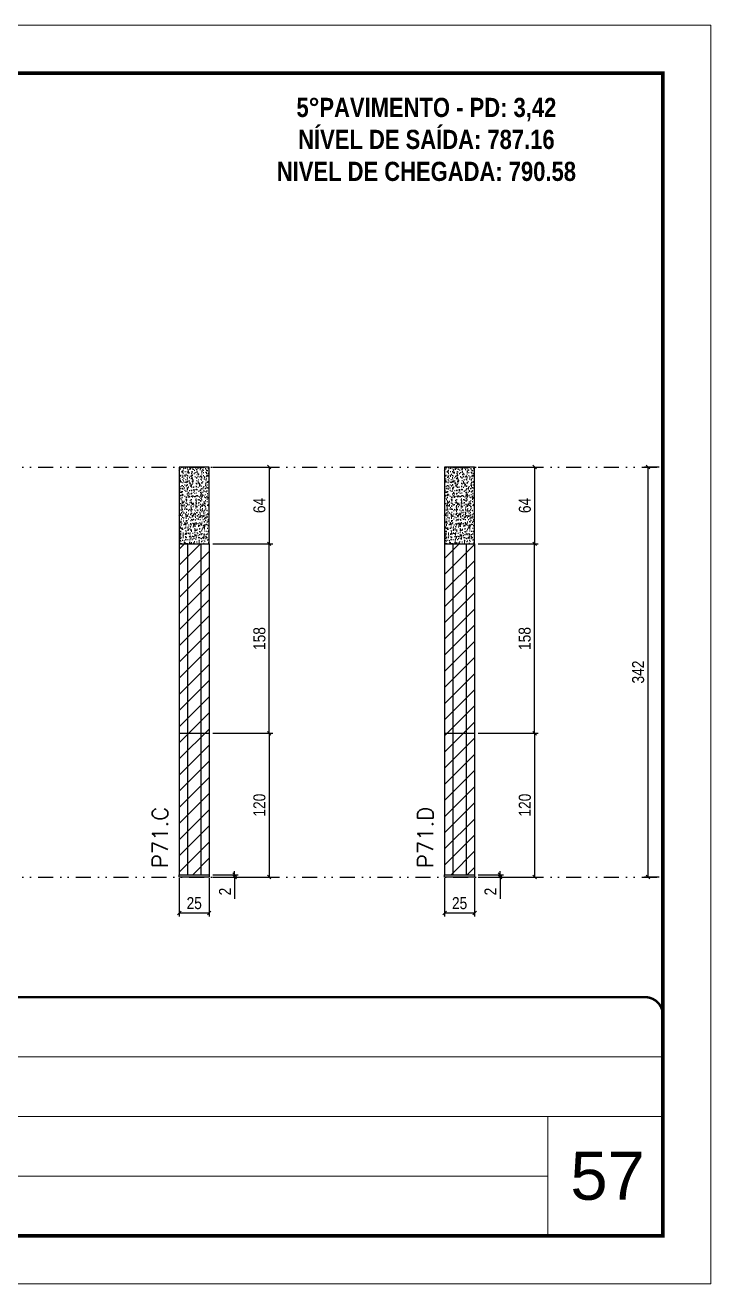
# Model space of a CAD drawing. Extents: x 14400 to 27878, y -21631 to 6985.
# Drawn here: x 15313 to 15885, y -10145 to -9095 of the extents above; entities that cross this region are included whole.
import ezdxf

# ---------------------------------------------------------------- set-up
doc = ezdxf.new("R2010")
doc.units = 0
for name, pattern in [('CONTINUO', [0]), ('DASHED', [0.75, 0.5, -0.25]), ('DIVIDE2', [0.625, 0.25, -0.125, 0, -0.125, 0, -0.125])]:
    doc.linetypes.add(name, pattern=pattern)
for name, color, linetype, lineweight in [('CARIMBO', 255, 'Continuous', 9), ('Folhas', 255, 'Continuous', 9), ('Hachura', 251, 'Continuous', 9), ('SARRAFO DE PRESSAO', 251, 'DASHED', 9), ('Texto Seção', 7, 'Continuous', 15)]:
    doc.layers.add(name, color=color, linetype=linetype, lineweight=lineweight)
for name, color, linetype in [('COTA', 241, 'Continuous'), ('NOMENCLATURA', 7, 'Continuous'), ('Nível', 160, 'Continuous'), ('Painéis', 200, 'Continuous'), ('SARR_2.2x7', 40, 'Continuous')]:
    doc.layers.add(name, color=color, linetype=linetype)
doc.styles.add('ARIAL', font='arial.ttf')
doc.styles.add('COTA TECNICA', font='techl___.ttf', dxfattribs={"height": 10})
doc.styles.add('COTA TECNICA-50', font='techl___.ttf', dxfattribs={"height": 10})
doc.styles.add('REGUA-120', font='ROMANS.shx', dxfattribs={"height": 15})
doc.styles.add('ROMANC', font='techb___.ttf', dxfattribs={"height": 2.5})
doc.dimstyles.new('COTA PAINEL-50', dxfattribs={"dimtxt": 10, "dimasz": 3, "dimexe": 3, "dimexo": 3, "dimgap": 3, "dimtad": 1, "dimdec": 1, "dimzin": 12, "dimdsep": 46, "dimtxsty": 'COTA TECNICA-50', "dimblk1": 'OBLIQUE', "dimblk2": 'OBLIQUE', "dimsah": 1, "dimcen": 0.9, "dimclrd": 4, "dimclre": 4, "dimclrt": 240, "dimadec": 1, "dimazin": 3, "dimtfac": 1, "dimtdec": 1, "dimtmove": 0, "dimatfit": 3, "dimfxl": 1, "dimtolj": 1, "dimtzin": 12, "dimarcsym": 0})
doc.dimstyles.new('PAINEL', dxfattribs={"dimtxt": 10, "dimasz": 3, "dimexe": 3, "dimexo": 3, "dimgap": 3, "dimtad": 1, "dimdec": 1, "dimzin": 12, "dimdsep": 46, "dimtxsty": 'COTA TECNICA', "dimblk1": 'OBLIQUE', "dimblk2": 'OBLIQUE', "dimsah": 1, "dimcen": 0.9, "dimclrd": 4, "dimclre": 4, "dimclrt": 240, "dimadec": 1, "dimazin": 3, "dimtfac": 1, "dimtdec": 1, "dimtmove": 0, "dimatfit": 3, "dimfxl": 1, "dimtolj": 1, "dimtzin": 12, "dimarcsym": 0})

# ---------------------------------------------------------------- blocks, each defined once
blk = doc.blocks.new('9999999999')
at = {"color": 30, "linetype": 'CONTINUO'}
for p, q in [((98564.6, 34379.6), (99584, 34379.6)), ((98564.6, 34329.8), (99488, 34329.8)), ((99584, 34329.8), (99488, 34329.8)), ((99488, 34329.8), (99488, 34230.2)), ((98564.6, 34280), (99488, 34280))]:
    blk.add_line(p, q, dxfattribs=at)
at = {"color": 30, "linetype": 'CONTINUO', "const_width": 2}
blk.add_lwpolyline([(99584, 34230.2), (99584, 34414.4, 0.414214), (99569, 34429.4), (98229, 34429.4, 0.414214), (98214, 34414.4), (98214, 34245.2, 0.414214), (98229, 34230.2), (99584, 34230.2)], format="xyb", dxfattribs=at)
at = {"layer": 'Folhas'}
blk.add_lwpolyline([(98139, 34190.2), (99624, 34190.2), (99624, 35240.2), (98139, 35240.2)], close=True, dxfattribs=at)
at = {"layer": 'Folhas', "color": 30, "const_width": 3}
blk.add_lwpolyline([(98214, 34230.2), (99584, 34230.2), (99584, 35200.2), (98214, 35200.2)], close=True, dxfattribs=at)
blk = doc.blocks.new('_Oblique')
at = {"color": 0, "linetype": 'ByBlock', "lineweight": -2}
blk.add_line((-0.5, -0.5), (0.5, 0.5), dxfattribs=at)
blk = doc.blocks.new('*D1384')
at = {"layer": 'COTA', "color": 4, "lineweight": -2, "transparency": 16777216}
for p, q in [((15441.7, -9807), (15441.7, -9838.9)), ((15466.7, -9807), (15466.7, -9838.9)), ((15441.7, -9835.9), (15466.7, -9835.9))]:
    blk.add_line(p, q, dxfattribs=at)
at = {"layer": 'Defpoints', "color": 0, "transparency": 16777216}
for p in [(15441.7, -9804), (15466.7, -9804), (15466.7, -9835.9)]:
    blk.add_point(p, dxfattribs=at)
at = {"layer": 'COTA', "color": 4, "lineweight": -2, "transparency": 16777216, "xscale": 3, "yscale": 3, "zscale": 3, "rotation": 180}
blk.add_blockref('_Oblique', (15441.7, -9835.9), dxfattribs=at)
at = {"layer": 'COTA', "color": 4, "lineweight": -2, "transparency": 16777216, "xscale": 3, "yscale": 3, "zscale": 3}
blk.add_blockref('_Oblique', (15466.7, -9835.9), dxfattribs=at)
at = {"layer": 'COTA', "color": 240, "transparency": 16777216, "insert": (15454.2, -9827.8), "char_height": 10, "attachment_point": 5, "style": 'COTA TECNICA'}
blk.add_mtext('\\A1;25', dxfattribs=at)
blk = doc.blocks.new('*D1385')
at = {"layer": 'COTA', "color": 4, "lineweight": -2, "transparency": 16777216}
for p, q in [((15469.7, -9804), (15490.9, -9804)), ((15469.7, -9806), (15490.9, -9806)), ((15487.9, -9804), (15487.9, -9801)), ((15487.9, -9804), (15487.9, -9806)), ((15487.9, -9806), (15487.9, -9824.2))]:
    blk.add_line(p, q, dxfattribs=at)
at = {"layer": 'Defpoints', "color": 0, "transparency": 16777216}
for p in [(15466.7, -9804), (15466.7, -9806), (15487.9, -9804)]:
    blk.add_point(p, dxfattribs=at)
at = {"layer": 'COTA', "color": 4, "lineweight": -2, "transparency": 16777216, "xscale": 3, "yscale": 3, "zscale": 3}
for p, rotation in [((15487.9, -9804), 270), ((15487.9, -9806), 90)]:
    blk.add_blockref('_Oblique', p, dxfattribs=dict(at, rotation=rotation))
at = {"layer": 'COTA', "color": 240, "transparency": 16777216, "insert": (15479.9, -9818.1), "char_height": 10, "attachment_point": 5, "rotation": 90, "style": 'COTA TECNICA-50'}
blk.add_mtext('\\A1;2', dxfattribs=at)
blk = doc.blocks.new('*D1386')
at = {"layer": 'COTA', "color": 4, "linetype": 'ByBlock', "lineweight": -2, "transparency": 16777216}
for p, q in [((15469.7, -9464), (15519.7, -9464)), ((15516.7, -9464), (15516.7, -9528)), ((15469.7, -9528), (15519.7, -9528))]:
    blk.add_line(p, q, dxfattribs=at)
at = {"layer": 'Defpoints', "color": 0, "linetype": 'ByBlock', "transparency": 16777216}
for p in [(15466.7, -9464), (15466.7, -9528), (15516.7, -9528)]:
    blk.add_point(p, dxfattribs=at)
at = {"layer": 'COTA', "color": 4, "linetype": 'ByBlock', "lineweight": -2, "transparency": 16777216, "xscale": 3, "yscale": 3, "zscale": 3}
for p, rotation in [((15516.7, -9464), 90), ((15516.7, -9528), 270)]:
    blk.add_blockref('_Oblique', p, dxfattribs=dict(at, rotation=rotation))
at = {"layer": 'COTA', "color": 240, "linetype": 'ByBlock', "transparency": 16777216, "insert": (15508.6, -9496), "char_height": 10, "attachment_point": 5, "rotation": 90, "style": 'COTA TECNICA'}
blk.add_mtext('\\A1;64', dxfattribs=at)
blk = doc.blocks.new('*D1387')
at = {"layer": 'COTA', "color": 4, "lineweight": -2, "transparency": 16777216}
for p, q in [((15469.7, -9686), (15519.7, -9686)), ((15516.7, -9686), (15516.7, -9806)), ((15469.7, -9806), (15519.7, -9806))]:
    blk.add_line(p, q, dxfattribs=at)
at = {"layer": 'Defpoints', "color": 0, "transparency": 16777216}
for p in [(15466.7, -9686), (15466.7, -9806), (15516.7, -9806)]:
    blk.add_point(p, dxfattribs=at)
at = {"layer": 'COTA', "color": 4, "lineweight": -2, "transparency": 16777216, "xscale": 3, "yscale": 3, "zscale": 3}
for p, rotation in [((15516.7, -9686), 90), ((15516.7, -9806), 270)]:
    blk.add_blockref('_Oblique', p, dxfattribs=dict(at, rotation=rotation))
at = {"layer": 'COTA', "color": 240, "transparency": 16777216, "insert": (15508.6, -9746), "char_height": 10, "attachment_point": 5, "rotation": 90, "style": 'COTA TECNICA'}
blk.add_mtext('\\A1;120', dxfattribs=at)
blk = doc.blocks.new('*D1611')
at = {"layer": 'COTA', "color": 4, "lineweight": -2, "transparency": 16777216}
for p, q in [((15469.7, -9528), (15519.7, -9528)), ((15516.7, -9686), (15516.7, -9528)), ((15469.7, -9686), (15519.7, -9686))]:
    blk.add_line(p, q, dxfattribs=at)
at = {"layer": 'Defpoints', "color": 0, "transparency": 16777216}
for p in [(15466.7, -9528), (15516.7, -9528), (15466.7, -9686)]:
    blk.add_point(p, dxfattribs=at)
at = {"layer": 'COTA', "color": 4, "lineweight": -2, "transparency": 16777216, "xscale": 3, "yscale": 3, "zscale": 3}
for p, rotation in [((15516.7, -9528), 90), ((15516.7, -9686), 270)]:
    blk.add_blockref('_Oblique', p, dxfattribs=dict(at, rotation=rotation))
at = {"layer": 'COTA', "color": 240, "transparency": 16777216, "insert": (15508.6, -9607), "char_height": 10, "attachment_point": 5, "rotation": 90, "style": 'COTA TECNICA'}
blk.add_mtext('\\A1;158', dxfattribs=at)
blk = doc.blocks.new('*D1890')
at = {"layer": 'COTA', "color": 4, "lineweight": -2, "transparency": 16777216}
for p, q in [((15842, -9464), (15829.6, -9464)), ((15832.6, -9806), (15832.6, -9464)), ((15842, -9806), (15829.6, -9806))]:
    blk.add_line(p, q, dxfattribs=at)
at = {"layer": 'Defpoints', "color": 0, "transparency": 16777216}
for p in [(15832.6, -9464), (15845, -9464), (15845, -9806)]:
    blk.add_point(p, dxfattribs=at)
at = {"layer": 'COTA', "color": 4, "lineweight": -2, "transparency": 16777216, "xscale": 3, "yscale": 3, "zscale": 3}
for p, rotation in [((15832.6, -9464), 90), ((15832.6, -9806), 270)]:
    blk.add_blockref('_Oblique', p, dxfattribs=dict(at, rotation=rotation))
at = {"layer": 'COTA', "color": 240, "transparency": 16777216, "insert": (15824.4, -9635), "char_height": 10, "attachment_point": 5, "rotation": 90, "style": 'COTA TECNICA'}
blk.add_mtext('\\A1;342', dxfattribs=at)
blk = doc.blocks.new('*D1894')
at = {"layer": 'COTA', "color": 4, "lineweight": -2, "transparency": 16777216}
for p, q in [((15663, -9807), (15663, -9838.9)), ((15688, -9807), (15688, -9838.9)), ((15663, -9835.9), (15688, -9835.9))]:
    blk.add_line(p, q, dxfattribs=at)
at = {"layer": 'Defpoints', "color": 0, "transparency": 16777216}
for p in [(15663, -9804), (15688, -9804), (15688, -9835.9)]:
    blk.add_point(p, dxfattribs=at)
at = {"layer": 'COTA', "color": 4, "lineweight": -2, "transparency": 16777216, "xscale": 3, "yscale": 3, "zscale": 3, "rotation": 180}
blk.add_blockref('_Oblique', (15663, -9835.9), dxfattribs=at)
at = {"layer": 'COTA', "color": 4, "lineweight": -2, "transparency": 16777216, "xscale": 3, "yscale": 3, "zscale": 3}
blk.add_blockref('_Oblique', (15688, -9835.9), dxfattribs=at)
at = {"layer": 'COTA', "color": 240, "transparency": 16777216, "insert": (15675.5, -9827.8), "char_height": 10, "attachment_point": 5, "style": 'COTA TECNICA'}
blk.add_mtext('\\A1;25', dxfattribs=at)
blk = doc.blocks.new('*D1895')
at = {"layer": 'COTA', "color": 4, "lineweight": -2, "transparency": 16777216}
for p, q in [((15691, -9804), (15712.2, -9804)), ((15691, -9806), (15712.2, -9806)), ((15709.2, -9804), (15709.2, -9801)), ((15709.2, -9804), (15709.2, -9806)), ((15709.2, -9806), (15709.2, -9824.2))]:
    blk.add_line(p, q, dxfattribs=at)
at = {"layer": 'Defpoints', "color": 0, "transparency": 16777216}
for p in [(15688, -9804), (15688, -9806), (15709.2, -9804)]:
    blk.add_point(p, dxfattribs=at)
at = {"layer": 'COTA', "color": 4, "lineweight": -2, "transparency": 16777216, "xscale": 3, "yscale": 3, "zscale": 3}
for p, rotation in [((15709.2, -9804), 270), ((15709.2, -9806), 90)]:
    blk.add_blockref('_Oblique', p, dxfattribs=dict(at, rotation=rotation))
at = {"layer": 'COTA', "color": 240, "transparency": 16777216, "insert": (15701.2, -9818.1), "char_height": 10, "attachment_point": 5, "rotation": 90, "style": 'COTA TECNICA-50'}
blk.add_mtext('\\A1;2', dxfattribs=at)
blk = doc.blocks.new('*D1896')
at = {"layer": 'COTA', "color": 4, "linetype": 'ByBlock', "lineweight": -2, "transparency": 16777216}
for p, q in [((15691, -9464), (15741, -9464)), ((15738, -9464), (15738, -9528)), ((15691, -9528), (15741, -9528))]:
    blk.add_line(p, q, dxfattribs=at)
at = {"layer": 'Defpoints', "color": 0, "linetype": 'ByBlock', "transparency": 16777216}
for p in [(15688, -9464), (15688, -9528), (15738, -9528)]:
    blk.add_point(p, dxfattribs=at)
at = {"layer": 'COTA', "color": 4, "linetype": 'ByBlock', "lineweight": -2, "transparency": 16777216, "xscale": 3, "yscale": 3, "zscale": 3}
for p, rotation in [((15738, -9464), 90), ((15738, -9528), 270)]:
    blk.add_blockref('_Oblique', p, dxfattribs=dict(at, rotation=rotation))
at = {"layer": 'COTA', "color": 240, "linetype": 'ByBlock', "transparency": 16777216, "insert": (15729.9, -9496), "char_height": 10, "attachment_point": 5, "rotation": 90, "style": 'COTA TECNICA'}
blk.add_mtext('\\A1;64', dxfattribs=at)
blk = doc.blocks.new('*D1897')
at = {"layer": 'COTA', "color": 4, "lineweight": -2, "transparency": 16777216}
for p, q in [((15691, -9686), (15741, -9686)), ((15738, -9686), (15738, -9806)), ((15691, -9806), (15741, -9806))]:
    blk.add_line(p, q, dxfattribs=at)
at = {"layer": 'Defpoints', "color": 0, "transparency": 16777216}
for p in [(15688, -9686), (15688, -9806), (15738, -9806)]:
    blk.add_point(p, dxfattribs=at)
at = {"layer": 'COTA', "color": 4, "lineweight": -2, "transparency": 16777216, "xscale": 3, "yscale": 3, "zscale": 3}
for p, rotation in [((15738, -9686), 90), ((15738, -9806), 270)]:
    blk.add_blockref('_Oblique', p, dxfattribs=dict(at, rotation=rotation))
at = {"layer": 'COTA', "color": 240, "transparency": 16777216, "insert": (15729.9, -9746), "char_height": 10, "attachment_point": 5, "rotation": 90, "style": 'COTA TECNICA'}
blk.add_mtext('\\A1;120', dxfattribs=at)
blk = doc.blocks.new('*D1893')
at = {"layer": 'COTA', "color": 4, "lineweight": -2, "transparency": 16777216}
for p, q in [((15691, -9528), (15741, -9528)), ((15738, -9686), (15738, -9528)), ((15691, -9686), (15741, -9686))]:
    blk.add_line(p, q, dxfattribs=at)
at = {"layer": 'Defpoints', "color": 0, "transparency": 16777216}
for p in [(15688, -9528), (15738, -9528), (15688, -9686)]:
    blk.add_point(p, dxfattribs=at)
at = {"layer": 'COTA', "color": 4, "lineweight": -2, "transparency": 16777216, "xscale": 3, "yscale": 3, "zscale": 3}
for p, rotation in [((15738, -9528), 90), ((15738, -9686), 270)]:
    blk.add_blockref('_Oblique', p, dxfattribs=dict(at, rotation=rotation))
at = {"layer": 'COTA', "color": 240, "transparency": 16777216, "insert": (15729.8, -9607), "char_height": 10, "attachment_point": 5, "rotation": 90, "style": 'COTA TECNICA'}
blk.add_mtext('\\A1;158', dxfattribs=at)

msp = doc.modelspace()

# ---------------------------------------------------------------- hatches: boundary and pattern name
at = {"layer": 'COTA'}
h = msp.add_hatch(dxfattribs=at)
h.set_pattern_fill('AR-CONC', color=256, scale=0.03)
h.set_pattern_definition([(50, (0, 46), (5.4655401, -0.4781726), [0.5715, -6.2865]), (355, (0, 46), (-1.0573026, 5.7317054), [0.4572, -5.0292175]), (100.451445, (0.4555, 45.96), (4.4082374, 5.2535326), [0.4857003, -5.3427073]), (46.1842, (0, 47.524), (8.1323712, -1.2612698), [0.85725, -9.42975]), (96.63556, (0.678, 47.419), (7.122124, 7.4227837), [0.7285507, -8.0140682]), (351.18415, (0, 47.524), (7.122124, 7.4227837), [0.685799, -7.543792]), (21, (0.762, 47.143), (4.5484317, -3.067956), [0.5715, -6.2865]), (326, (0.762, 47.143), (1.8540609, 5.525639), [0.4572, -5.0292]), (71.451445, (1.141, 46.8873), (6.4024926, 2.457683), [0.4857003, -5.3426981]), (37.5, (0, 46), (0.0926581, 2.53665117), [0, -4.96824, 0, -5.1054, 0, -5.04825]), (7.5, (0, 46), (2.00458988, 3.00541724), [0, -2.91084, 0, -4.85394, 0, -1.92405]), (327.5, (-1.6993, 46), (4.06771786, -0.17186232), [0, -1.905, 0, -5.9436, 0, -7.8867]), (317.5, (-2.4613, 46), (4.44387544, 0.7627947), [0, -2.4765, 0, -3.94716, 0, -5.6007])])
h.paths.add_polyline_path([(15466.71, -9464.04), (15441.71, -9464.04), (15441.71, -9528.04), (15466.71, -9528.04)])
h = msp.add_hatch(dxfattribs=at)
h.set_pattern_fill('AR-CONC', color=256, scale=0.03)
h.set_pattern_definition([(50, (221.276, 46), (5.4655401, -0.4781726), [0.5715, -6.2865]), (355, (221.276, 46), (-1.0573026, 5.7317054), [0.4572, -5.0292175]), (100.451445, (221.731, 45.96), (4.4082374, 5.2535326), [0.4857003, -5.3427073]), (46.1842, (221.276, 47.524), (8.1323712, -1.2612698), [0.85725, -9.42975]), (96.63556, (221.9535, 47.419), (7.122124, 7.4227837), [0.7285507, -8.0140682]), (351.18415, (221.276, 47.524), (7.122124, 7.4227837), [0.685799, -7.543792]), (21, (222.038, 47.143), (4.5484317, -3.067956), [0.5715, -6.2865]), (326, (222.038, 47.143), (1.8540609, 5.525639), [0.4572, -5.0292]), (71.451445, (222.417, 46.8873), (6.4024926, 2.457683), [0.4857003, -5.3426981]), (37.5, (221.2758, 46), (0.0926581, 2.53665117), [0, -4.96824, 0, -5.1054, 0, -5.04825]), (7.5, (221.2758, 46), (2.00458988, 3.00541724), [0, -2.91084, 0, -4.85394, 0, -1.92405]), (327.5, (219.5765, 46), (4.06771786, -0.17186232), [0, -1.905, 0, -5.9436, 0, -7.8867]), (317.5, (218.8145, 46), (4.44387544, 0.7627947), [0, -2.4765, 0, -3.94716, 0, -5.6007])])
h.paths.add_polyline_path([(15687.98, -9464.04), (15662.98, -9464.04), (15662.98, -9528.04), (15687.98, -9528.04)])
at = {"layer": 'Hachura', "linetype": 'ByBlock'}
h = msp.add_hatch(dxfattribs=at)
h.set_pattern_fill('ANSI31', color=256, scale=3)
h.paths.add_polyline_path([(14804.08, -9530.04), (14583.08, -9530.04), (14583.08, -9648.04), (14804.08, -9648.04)])
h.paths.add_polyline_path([(14804.08, -9648.04), (14583.08, -9648.04), (14583.08, -9682.04), (14804.08, -9682.04)])
h.paths.add_polyline_path([(14804.08, -9682.04), (14583.08, -9682.04), (14583.08, -9804.04), (14804.08, -9804.04)])
h.paths.add_polyline_path([(15246.05, -9682.04), (15025.05, -9682.04), (15025.05, -9804.04), (15246.05, -9804.04)])
h.paths.add_polyline_path([(15246.05, -9574.04), (15025.05, -9574.04), (15025.05, -9682.04), (15246.05, -9682.04)])
h.paths.add_polyline_path([(15246.05, -9530.04), (15025.05, -9530.04), (15025.05, -9574.04), (15246.05, -9574.04)])
h.paths.add_polyline_path([(15466.71, -9528.04), (15441.71, -9528.04), (15441.71, -9686.04), (15466.71, -9686.04)])
h.paths.add_polyline_path([(15466.71, -9686.04), (15441.71, -9686.04), (15441.71, -9804.04), (15466.71, -9804.04)])
h.paths.add_polyline_path([(15687.98, -9686.04), (15662.98, -9686.04), (15662.98, -9804.04), (15687.98, -9804.04)])
h.paths.add_polyline_path([(15687.98, -9528.04), (15662.98, -9528.04), (15662.98, -9686.04), (15687.98, -9686.04)])

# ---------------------------------------------------------------- linework, layer by layer
at = {"layer": 'COTA', "linetype": 'ByBlock'}
for points in [[(15441.71, -9528.04), (15466.71, -9528.04), (15466.71, -9464.04), (15441.71, -9464.04)], [(15662.98, -9528.04), (15687.98, -9528.04), (15687.98, -9464.04), (15662.98, -9464.04)]]:
    msp.add_lwpolyline(points, close=True, dxfattribs=at)
at = {"layer": 'Nível', "color": 4, "linetype": 'DIVIDE2', "ltscale": 50}
for p, q in [((14474.97, -9464.04), (15844.97, -9464.04)), ((14474.97, -9806.04), (15844.97, -9806.04))]:
    msp.add_line(p, q, dxfattribs=at)
at = {"layer": 'Painéis'}
for p, q in [((15441.71, -9528.04), (15441.71, -9804.04)), ((15441.71, -9528.04), (15466.71, -9528.04)), ((15466.71, -9528.04), (15466.71, -9804.04)), ((15662.98, -9528.04), (15662.98, -9804.04)), ((15662.98, -9528.04), (15687.98, -9528.04)), ((15687.98, -9528.04), (15687.98, -9804.04)), ((15441.71, -9686.04), (15466.71, -9686.04)), ((15662.98, -9686.04), (15687.98, -9686.04)), ((15441.71, -9804.04), (15466.71, -9804.04)), ((15441.71, -9806.04), (15441.71, -9804.04)), ((15466.71, -9806.04), (15441.71, -9806.04)), ((15466.71, -9804.04), (15466.71, -9806.04)), ((15662.98, -9804.04), (15687.98, -9804.04)), ((15662.98, -9806.04), (15662.98, -9804.04)), ((15687.98, -9806.04), (15662.98, -9806.04)), ((15687.98, -9804.04), (15687.98, -9806.04))]:
    msp.add_line(p, q, dxfattribs=at)
at = {"layer": 'SARR_2.2x7'}
for p, q in [((15448.71, -9528.04), (15448.71, -9804.04)), ((15448.71, -9528.04), (15448.71, -9528.04)), ((15459.71, -9528.04), (15459.71, -9804.04)), ((15459.71, -9528.04), (15459.71, -9528.04)), ((15669.98, -9528.04), (15669.98, -9804.04)), ((15669.98, -9528.04), (15669.98, -9528.04)), ((15680.98, -9528.04), (15680.98, -9804.04)), ((15680.98, -9528.04), (15680.98, -9528.04)), ((15448.71, -9686.04), (15448.71, -9686.04)), ((15459.71, -9686.04), (15459.71, -9686.04)), ((15669.98, -9686.04), (15669.98, -9686.04)), ((15680.98, -9686.04), (15680.98, -9686.04))]:
    msp.add_line(p, q, dxfattribs=at)

# ---------------------------------------------------------------- block references
at = {"layer": 'SARRAFO DE PRESSAO', "color": 6, "linetype": 'ByBlock'}
msp.add_blockref('9999999999', (-83739.01, -44335.53), dxfattribs=at)

# ---------------------------------------------------------------- texts
at = {"layer": 'CARIMBO', "style": 'ARIAL'}
msp.add_text('57', height=40, dxfattribs=at).set_placement((15767.83, -10075.18))
at = {"layer": 'NOMENCLATURA', "color": 2, "insert": (15647.81, -9129.26), "char_height": 16, "attachment_point": 2, "style": 'ROMANC'}
msp.add_mtext_dynamic_manual_height_columns('\\P5°PAVIMENTO - PD: 3,42\\PNÍVEL DE SAÍDA: 787.16\\PNIVEL DE CHEGADA: 790.58', width=432.3511, gutter_width=1, heights=[0], dxfattribs=at)
at = {"layer": 'Texto Seção', "char_height": 13, "width": 370.6998, "attachment_point": 7, "rotation": 90, "style": 'REGUA-120'}
for s, insert in [('P71.C', (15432.26, -9798.63)), ('P71.D', (15653.53, -9798.63))]:
    msp.add_mtext(s, dxfattribs=dict(at, insert=insert))

# ---------------------------------------------------------------- dimensions: what is measured, and where the dimension line sits
at = {"layer": 'COTA', "linetype": 'ByBlock'}
for base, p1, p2, picture, middle in [((15516.7, -9528.04), (15466.71, -9464.04), (15466.71, -9528.04), '*D1386', (15508.59, -9496.04)), ((15737.97, -9528.04), (15687.98, -9464.04), (15687.98, -9528.04), '*D1896', (15729.87, -9496.04))]:
    dim = msp.add_linear_dim(base=base, p1=p1, p2=p2, angle=90, dimstyle='PAINEL', dxfattribs=at)
    dim.commit()
    dim.dimension.update_dxf_attribs({"geometry": picture, "text_midpoint": middle})
at = {"layer": 'COTA'}
for base, p1, p2, picture, middle in [((15832.59, -9464.04), (15844.97, -9806.04), (15844.97, -9464.04), '*D1890', (15824.37, -9635.04)), ((15516.7, -9528.04), (15466.71, -9686.04), (15466.71, -9528.04), '*D1611', (15508.56, -9607.04)), ((15737.97, -9528.04), (15687.98, -9686.04), (15687.98, -9528.04), '*D1893', (15729.84, -9607.04)), ((15516.7, -9806.04), (15466.71, -9686.04), (15466.71, -9806.04), '*D1387', (15508.59, -9746.04)), ((15737.97, -9806.04), (15687.98, -9686.04), (15687.98, -9806.04), '*D1897', (15729.87, -9746.04))]:
    dim = msp.add_linear_dim(base=base, p1=p1, p2=p2, angle=90, dimstyle='PAINEL', dxfattribs=at)
    dim.commit()
    dim.dimension.update_dxf_attribs({"geometry": picture, "text_midpoint": middle})
for base, p1, p2, picture, middle in [((15466.71, -9835.94), (15441.71, -9804.04), (15466.71, -9804.04), '*D1384', (15454.21, -9827.83)), ((15687.98, -9835.94), (15662.98, -9804.04), (15687.98, -9804.04), '*D1894', (15675.48, -9827.83))]:
    dim = msp.add_linear_dim(base=base, p1=p1, p2=p2, dimstyle='PAINEL', override={"dimarcsym": 2}, dxfattribs=at)
    dim.commit()
    dim.dimension.update_dxf_attribs({"geometry": picture, "text_midpoint": middle})
for base, p1, p2, picture, middle in [((15487.9, -9804.04), (15466.71, -9806.04), (15466.71, -9804.04), '*D1385', (15487.9, -9818.1)), ((15709.18, -9804.04), (15687.98, -9806.04), (15687.98, -9804.04), '*D1895', (15709.18, -9818.1))]:
    dim = msp.add_linear_dim(base=base, p1=p1, p2=p2, angle=90, dimstyle='COTA PAINEL-50', dxfattribs=at)
    dim.commit()
    dim.dimension.update_dxf_attribs({"geometry": picture, "text_midpoint": middle, "dimtype": 160})

doc.saveas('drawing.dxf')
